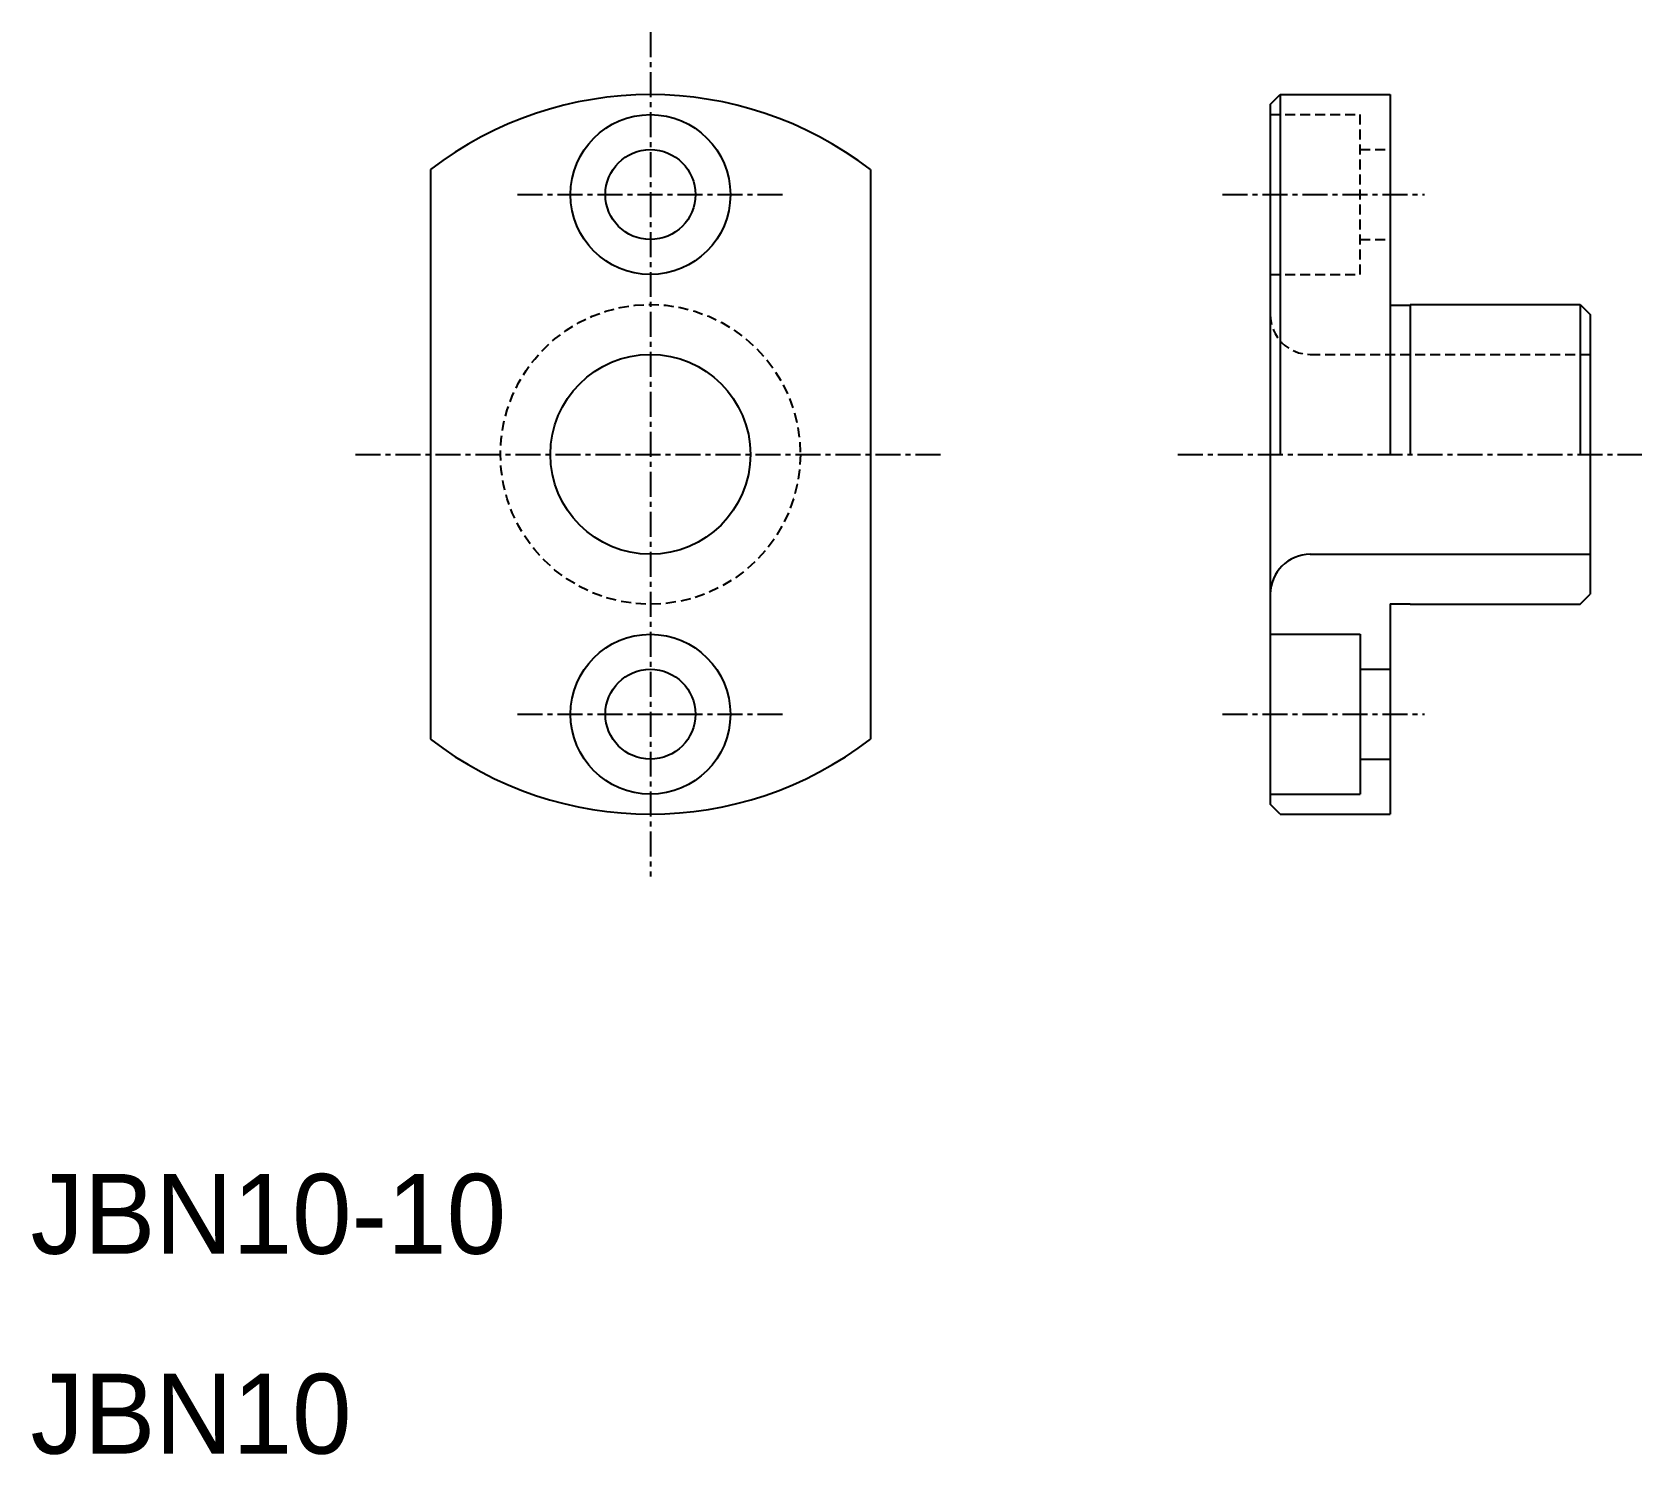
# Model space of a CAD drawing. Extents: x 10.1 to 90.6, y 9.9 to 81.1.
import ezdxf

# ---------------------------------------------------------------- set-up
doc = ezdxf.new("R2010")
doc.units = 0
doc.linetypes.add('CENTER', pattern=[2, 1.25, -0.25, 0.25, -0.25])
doc.linetypes.add('DASHED', pattern=[0.75, 0.5, -0.25])
doc.layers.get('0').update_dxf_attribs({"linetype": 'CONTINUOUS'})
doc.layers.add('CENTER', color=1, linetype='CENTER')

msp = doc.modelspace()

# ---------------------------------------------------------------- linework, layer by layer
at = {"color": 7, "linetype": 'CONTINUOUS'}
for p, q in [((72, 77.5), (72.5, 78)), ((72, 77.5), (72, 42.5)), ((72.5, 78), (72.5, 60)), ((72.5, 78), (78, 78)), ((73.875, 78), (73.875, 78)), ((75.25, 78), (75.25, 78)), ((78, 78), (78, 60)), ((30, 74.248), (30, 45.752)), ((52, 74.248), (52, 45.752)), ((78, 67.475), (79, 67.475)), ((79, 67.5), (87.5, 67.5)), ((79, 67.5), (79, 60)), ((87.5, 67.5), (87.5, 60)), ((87.5, 67.5), (88, 67)), ((88, 67), (88, 53)), ((74, 55), (88, 55)), ((78, 52.525), (78, 42)), ((78, 52.525), (79, 52.525)), ((79, 52.525), (79, 52.5)), ((79, 52.5), (87.5, 52.5)), ((87.5, 52.5), (88, 53)), ((72, 51), (76.5, 51)), ((76.5, 51), (76.5, 43)), ((76.5, 49.25), (78, 49.25)), ((76.5, 44.75), (78, 44.75)), ((72, 43), (76.5, 43)), ((72.5, 42), (72, 42.5)), ((72.5, 42), (78, 42))]:
    msp.add_line(p, q, dxfattribs=at)
at = {"color": 3, "linetype": 'DASHED'}
for p, q in [((72, 77), (76.5, 77)), ((76.5, 69), (76.5, 77)), ((76.5, 75.25), (78, 75.25)), ((76.5, 70.75), (78, 70.75)), ((72, 69), (76.5, 69)), ((74, 65), (88, 65))]:
    msp.add_line(p, q, dxfattribs=at)
at = {"color": 7, "linetype": 'CONTINUOUS'}
for centre, radius in [((41, 73), 4), ((41, 73), 2.25), ((41, 60), 5), ((41, 47), 4), ((41, 47), 2.25)]:
    msp.add_circle(centre, radius, dxfattribs=at)
at = {"color": 3, "linetype": 'DASHED'}
msp.add_circle((41, 60), 7.5, dxfattribs=at)
at = {"color": 7, "linetype": 'CONTINUOUS'}
for centre, radius, start, end in [((41, 60), 18, 52.33011, 127.66989), ((74, 53), 2, 90, 180), ((41, 60), 18, 232.33011, 307.66989)]:
    msp.add_arc(centre, radius, start, end, dxfattribs=at)
at = {"color": 3, "linetype": 'DASHED'}
msp.add_arc((74, 67), 2, 180, 270, dxfattribs=at)
at = {"layer": 'CENTER', "color": 1, "linetype": 'CENTER'}
for p, q in [((41, 81.126), (41, 38.874)), ((34.36, 73), (47.64, 73)), ((69.615, 73), (79.711, 73)), ((26.255, 60), (55.745, 60)), ((67.371, 60), (90.581, 60)), ((34.36, 47), (47.64, 47)), ((69.615, 47), (79.711, 47))]:
    msp.add_line(p, q, dxfattribs=at)

# ---------------------------------------------------------------- texts
at = {"color": 7, "linetype": 'CONTINUOUS'}
for s, p in [('JBN10-10', (10, 20)), ('JBN10', (10, 10))]:
    msp.add_text(s, height=4, dxfattribs=at).set_placement(p)

doc.saveas('drawing.dxf')
